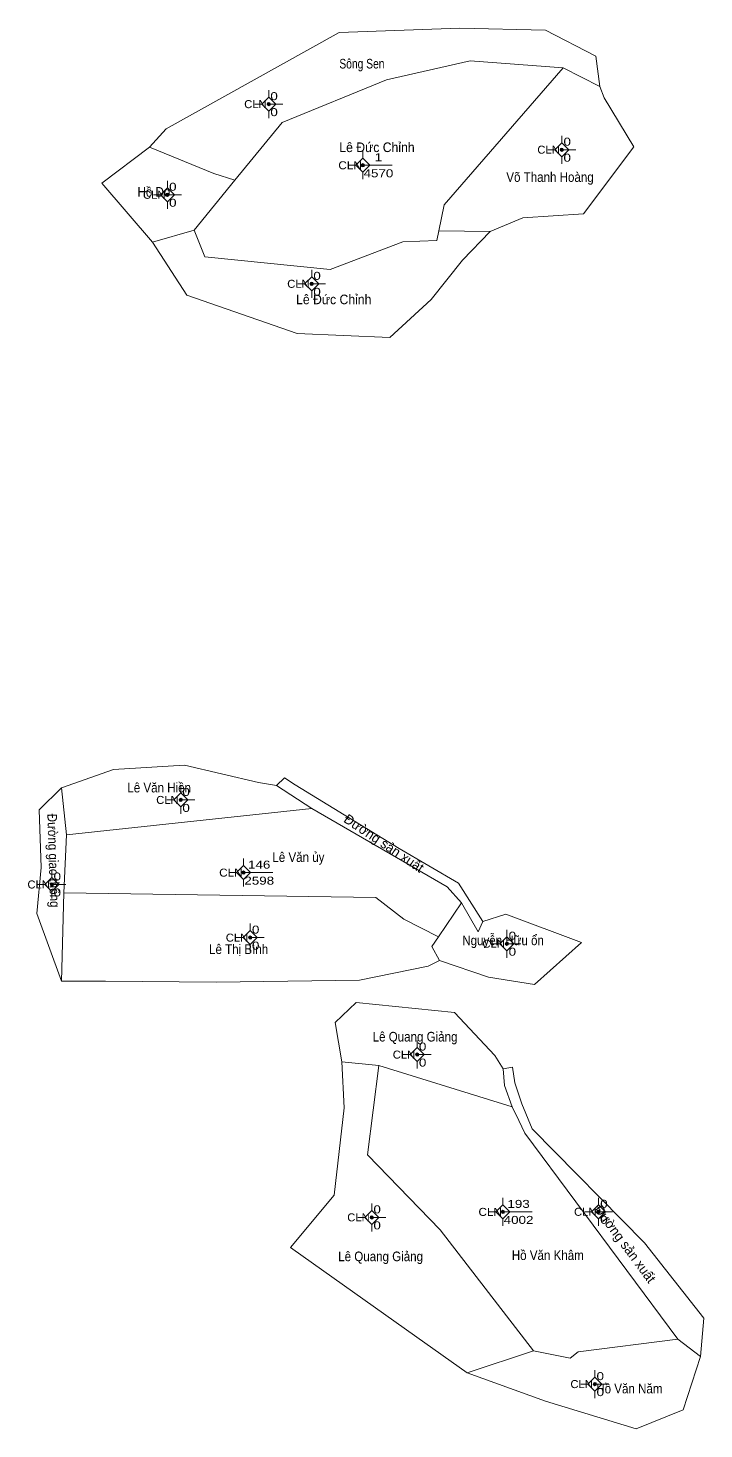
# Model space of a CAD drawing. Header units: metres. Extents: x 534068 to 535011, y 1849208 to 1850034.
# Drawn here: x 534068.2 to 534279.4, y 1849596.1 to 1850033.7 of the extents above; entities that cross this region are included whole.
import ezdxf
from ezdxf.enums import TextEntityAlignment as Align

# ---------------------------------------------------------------- set-up
doc = ezdxf.new("R2010")
doc.units = ezdxf.units.M
for name, color, linetype, lineweight in [('11', 7, 'Continuous', 13), ('13', 7, 'Continuous', 13), ('6', 7, 'Continuous', 13)]:
    doc.layers.add(name, color=color, linetype=linetype, lineweight=lineweight)
doc.layers.add('2', color=7, linetype='Continuous')

msp = doc.modelspace()

# ---------------------------------------------------------------- hatches: boundary and pattern name
at = {"layer": '11'}
for points in [[(534143.964, 1850009.94, 1), (534142.914, 1850009.94, 1)], [(534235.544, 1849995.71, 1), (534234.494, 1849995.71, 1)], [(534173.384, 1849990.84, 1), (534172.334, 1849990.84, 1)], [(534112.324, 1849981.63, 1), (534111.274, 1849981.63, 1)], [(534157.394, 1849953.81, 1), (534156.344, 1849953.81, 1)], [(534116.474, 1849792.59, 1), (534115.424, 1849792.59, 1)], [(534136.134, 1849769.88, 1), (534135.084, 1849769.88, 1)], [(534076.234, 1849766.18, 1), (534075.184, 1849766.18, 1)], [(534138.204, 1849749.58, 1), (534137.154, 1849749.58, 1)], [(534218.404, 1849747.68, 1), (534217.354, 1849747.68, 1)], [(534190.374, 1849713.04, 1), (534189.324, 1849713.04, 1)], [(534176.164, 1849662.19, 1), (534175.114, 1849662.19, 1)], [(534217.164, 1849663.9, 1), (534216.114, 1849663.9, 1)], [(534247.014, 1849663.93, 1), (534245.964, 1849663.93, 1)], [(534245.874, 1849610.11, 1), (534244.824, 1849610.11, 1)]]:
    msp.add_hatch(color=256, dxfattribs=at).paths.add_polyline_path(points)

# ---------------------------------------------------------------- linework, layer by layer
for p, q in [((534143.44, 1850014.32), (534143.44, 1850012.13)), ((534141.25, 1850009.94), (534139.06, 1850009.94)), ((534143.44, 1850007.75), (534143.44, 1850005.56)), ((534147.81, 1850009.94), (534145.63, 1850009.94)), ((534235.02, 1850000.08), (534235.02, 1849997.9)), ((534172.86, 1849995.22), (534172.86, 1849993.03)), ((534232.83, 1849995.71), (534230.64, 1849995.71)), ((534235.02, 1849993.52), (534235.02, 1849991.34)), ((534239.4, 1849995.71), (534237.21, 1849995.71)), ((534170.67, 1849990.84), (534168.48, 1849990.84)), ((534177.24, 1849990.84), (534175.05, 1849990.84)), ((534111.8, 1849986), (534111.8, 1849983.82)), ((534172.86, 1849988.65), (534172.86, 1849986.46)), ((534109.61, 1849981.63), (534107.43, 1849981.63)), ((534116.18, 1849981.63), (534113.99, 1849981.63)), ((534111.8, 1849979.44), (534111.8, 1849977.26)), ((534156.87, 1849958.18), (534156.87, 1849956)), ((534154.68, 1849953.81), (534152.5, 1849953.81)), ((534156.87, 1849951.62), (534156.87, 1849949.44)), ((534161.24, 1849953.81), (534159.06, 1849953.81)), ((534115.95, 1849796.96), (534115.95, 1849794.78)), ((534113.76, 1849792.59), (534111.57, 1849792.59)), ((534120.32, 1849792.59), (534118.14, 1849792.59)), ((534115.95, 1849790.4), (534115.95, 1849788.22)), ((534075.71, 1849770.56), (534075.71, 1849768.37)), ((534135.61, 1849774.26), (534135.61, 1849772.07)), ((534073.52, 1849766.18), (534071.34, 1849766.18)), ((534080.08, 1849766.18), (534077.9, 1849766.18)), ((534133.42, 1849769.88), (534131.24, 1849769.88)), ((534135.61, 1849767.69), (534135.61, 1849765.5)), ((534139.98, 1849769.88), (534137.8, 1849769.88)), ((534075.71, 1849763.99), (534075.71, 1849761.8)), ((534137.68, 1849753.96), (534137.68, 1849751.77)), ((534135.49, 1849749.58), (534133.31, 1849749.58)), ((534142.06, 1849749.58), (534139.87, 1849749.58)), ((534217.88, 1849752.06), (534217.88, 1849749.87)), ((534137.68, 1849747.39), (534137.68, 1849745.2)), ((534215.69, 1849747.68), (534213.5, 1849747.68)), ((534217.88, 1849745.49), (534217.88, 1849743.3)), ((534222.26, 1849747.68), (534220.07, 1849747.68)), ((534189.85, 1849717.42), (534189.85, 1849715.23)), ((534187.66, 1849713.04), (534185.48, 1849713.04)), ((534189.85, 1849710.85), (534189.85, 1849708.66)), ((534194.22, 1849713.04), (534192.04, 1849713.04)), ((534175.64, 1849666.56), (534175.64, 1849664.38)), ((534216.64, 1849668.28), (534216.64, 1849666.09)), ((534246.49, 1849668.3), (534246.49, 1849666.12)), ((534173.45, 1849662.19), (534171.26, 1849662.19)), ((534180.02, 1849662.19), (534177.83, 1849662.19)), ((534214.45, 1849663.9), (534212.26, 1849663.9)), ((534216.64, 1849661.71), (534216.64, 1849659.52)), ((534221.02, 1849663.9), (534218.83, 1849663.9)), ((534244.3, 1849663.93), (534242.12, 1849663.93)), ((534246.49, 1849661.74), (534246.49, 1849659.56)), ((534250.86, 1849663.93), (534248.68, 1849663.93)), ((534175.64, 1849660), (534175.64, 1849657.82)), ((534245.35, 1849614.48), (534245.35, 1849612.3)), ((534243.16, 1849610.11), (534240.98, 1849610.11)), ((534249.72, 1849610.11), (534247.54, 1849610.11)), ((534245.35, 1849607.92), (534245.35, 1849605.74))]:
    msp.add_line(p, q, dxfattribs=at)
for points in [[(534143.44, 1850012.13), (534141.25, 1850009.94), (534143.44, 1850007.75), (534145.63, 1850009.94)], [(534235.02, 1849997.9), (534232.83, 1849995.71), (534235.02, 1849993.52), (534237.21, 1849995.71)], [(534172.86, 1849993.03), (534170.67, 1849990.84), (534172.86, 1849988.65), (534175.05, 1849990.84)], [(534111.8, 1849983.82), (534109.61, 1849981.63), (534111.8, 1849979.44), (534113.99, 1849981.63)], [(534156.87, 1849956), (534154.68, 1849953.81), (534156.87, 1849951.62), (534159.06, 1849953.81)], [(534115.95, 1849794.78), (534113.76, 1849792.59), (534115.95, 1849790.4), (534118.14, 1849792.59)], [(534135.61, 1849772.07), (534133.42, 1849769.88), (534135.61, 1849767.69), (534137.8, 1849769.88)], [(534075.71, 1849768.37), (534073.52, 1849766.18), (534075.71, 1849763.99), (534077.9, 1849766.18)], [(534137.68, 1849751.77), (534135.49, 1849749.58), (534137.68, 1849747.39), (534139.87, 1849749.58)], [(534217.88, 1849749.87), (534215.69, 1849747.68), (534217.88, 1849745.49), (534220.07, 1849747.68)], [(534189.85, 1849715.23), (534187.66, 1849713.04), (534189.85, 1849710.85), (534192.04, 1849713.04)], [(534216.64, 1849666.09), (534214.45, 1849663.9), (534216.64, 1849661.71), (534218.83, 1849663.9)], [(534246.49, 1849666.12), (534244.3, 1849663.93), (534246.49, 1849661.74), (534248.68, 1849663.93)], [(534175.64, 1849664.38), (534173.45, 1849662.19), (534175.64, 1849660), (534177.83, 1849662.19)], [(534245.35, 1849612.3), (534243.16, 1849610.11), (534245.35, 1849607.92), (534247.54, 1849610.11)]]:
    msp.add_lwpolyline(points, close=True, dxfattribs=at)
for centre in [(534143.439, 1850009.94), (534235.019, 1849995.71), (534172.859, 1849990.84), (534111.799, 1849981.63), (534156.869, 1849953.81), (534115.949, 1849792.59), (534135.609, 1849769.88), (534075.709, 1849766.18), (534137.679, 1849749.58), (534217.879, 1849747.68), (534189.849, 1849713.04), (534175.639, 1849662.19), (534216.639, 1849663.9), (534246.489, 1849663.93), (534245.349, 1849610.11)]:
    msp.add_circle(centre, 0.525, dxfattribs=at)
at = {"layer": '13'}
for p, q in [((534144.06, 1850009.94), (534146.19, 1850009.94)), ((534235.64, 1849995.71), (534237.77, 1849995.71)), ((534173.48, 1849990.84), (534181.98, 1849990.84)), ((534112.43, 1849981.63), (534114.55, 1849981.63)), ((534157.5, 1849953.81), (534159.62, 1849953.81)), ((534116.57, 1849792.59), (534118.7, 1849792.59)), ((534076.34, 1849766.18), (534078.46, 1849766.18)), ((534136.24, 1849769.88), (534144.74, 1849769.88)), ((534138.31, 1849749.58), (534140.43, 1849749.58)), ((534218.5, 1849747.68), (534220.63, 1849747.68)), ((534190.48, 1849713.04), (534192.6, 1849713.04)), ((534176.26, 1849662.19), (534178.39, 1849662.19)), ((534217.26, 1849663.9), (534225.76, 1849663.9)), ((534247.12, 1849663.93), (534249.24, 1849663.93)), ((534245.98, 1849610.11), (534248.1, 1849610.11))]:
    msp.add_line(p, q, dxfattribs=at)
at = {"layer": '6'}
for p, q in [((534235.47, 1850021.28), (534246.94, 1850015.49)), ((534132.87, 1849986.17), (534120.13, 1849970.59)), ((534120.13, 1849970.59), (534107.1, 1849966.79)), ((534120.13, 1849970.59), (534123.53, 1849962.24)), ((534196, 1849967.36), (534196.6, 1849970.4)), ((534196.6, 1849970.4), (534212.65, 1849970.15)), ((534078.7, 1849796.41), (534071.78, 1849789.53)), ((534078.7, 1849796.41), (534080.31, 1849781.71)), ((534145.91, 1849797.12), (534148.42, 1849799.47)), ((534145.91, 1849797.12), (534156.9, 1849789.89)), ((534071.78, 1849789.53), (534072.33, 1849771.47)), ((534080.31, 1849781.71), (534156.9, 1849789.89)), ((534080.31, 1849781.71), (534079.47, 1849763.54)), ((534072.33, 1849771.47), (534070.97, 1849757.08)), ((534079.47, 1849763.54), (534078.74, 1849735.95)), ((534070.97, 1849757.08), (534078.74, 1849735.95)), ((534203.66, 1849760.44), (534196.46, 1849749.87)), ((534208.88, 1849751.39), (534203.66, 1849760.44)), ((534208.88, 1849751.39), (534210.3, 1849754.66)), ((534177.87, 1849709.6), (534166.34, 1849710.8)), ((534219.5, 1849696.76), (534177.87, 1849709.6)), ((534219.58, 1849709.11), (534216.7, 1849708.58)), ((534219.5, 1849696.76), (534221.59, 1849692.45)), ((534260.82, 1849654.22), (534279.44, 1849630.74)), ((534278.33, 1849618.76), (534279.44, 1849630.74)), ((534271.26, 1849624.14), (534278.33, 1849618.76)), ((534205.49, 1849613.58), (534226.16, 1849620.45))]:
    msp.add_line(p, q, dxfattribs=at)
for points in [[(534106.19, 1849996.48), (534111.43, 1850002.24), (534165.42, 1850032.31), (534203.16, 1850033.72), (534229.89, 1850033.02), (534245.61, 1850024.97), (534246.94, 1850015.49)], [(534235.47, 1850021.28), (534206.38, 1850023.44), (534180.2, 1850017.56), (534147.6, 1850004.19), (534132.87, 1849986.17)], [(534196.6, 1849970.4), (534198.29, 1849978.47), (534235.47, 1850021.28)], [(534212.65, 1849970.15), (534222.89, 1849974.45), (534241.76, 1849975.67), (534257.48, 1849996.65), (534248.22, 1850011.86), (534246.94, 1850015.49)], [(534107.1, 1849966.79), (534091.34, 1849985.29), (534106.19, 1849996.48)], [(534106.19, 1849996.48), (534126.28, 1849988.26), (534132.87, 1849986.17)], [(534107.1, 1849966.79), (534117.89, 1849950.32), (534152.31, 1849938.26), (534181.31, 1849937.04), (534194.24, 1849948.92), (534204.02, 1849961.16), (534212.65, 1849970.15)], [(534196, 1849967.36), (534185.36, 1849966.93), (534162.65, 1849958.24), (534123.53, 1849962.24)], [(534078.7, 1849796.41), (534094.99, 1849802.08), (534117.18, 1849803.48), (534140.24, 1849798.06), (534145.91, 1849797.12)], [(534210.3, 1849754.66), (534202.78, 1849766.6), (534184.2, 1849777.44), (534151.67, 1849797.28), (534148.42, 1849799.47)], [(534203.66, 1849760.44), (534199.15, 1849765.43), (534156.9, 1849789.89)], [(534079.47, 1849763.54), (534176.88, 1849762.08), (534185.7, 1849755.38), (534196.46, 1849749.87)], [(534196.81, 1849742.47), (534212.15, 1849737.2), (534226.47, 1849734.92), (534241.15, 1849748.04), (534217.56, 1849756.95), (534210.3, 1849754.66)], [(534196.46, 1849749.87), (534194.42, 1849746.78), (534196.81, 1849742.47)], [(534078.74, 1849735.95), (534092.46, 1849735.97), (534127.05, 1849735.62), (534171.78, 1849736.32), (534193.27, 1849740.69), (534196.81, 1849742.47)], [(534216.7, 1849708.58), (534214.06, 1849712.72), (534201.48, 1849726.18), (534170.72, 1849729.33), (534164.26, 1849723.03), (534166.34, 1849710.8)], [(534166.34, 1849710.8), (534167.05, 1849696.45), (534163.9, 1849669.18), (534150.27, 1849652.74), (534189.76, 1849624.77), (534205.49, 1849613.58)], [(534177.87, 1849709.6), (534174.28, 1849681.69), (534196.98, 1849658.28), (534226.16, 1849620.45)], [(534260.82, 1849654.22), (534225.77, 1849689.82), (534222.5, 1849697.66), (534220.32, 1849704.18), (534219.58, 1849709.11)], [(534219.5, 1849696.76), (534217.14, 1849703.36), (534216.7, 1849708.58)], [(534271.26, 1849624.14), (534223.51, 1849688.5), (534221.59, 1849692.45)], [(534226.16, 1849620.45), (534237.64, 1849618.21), (534240.12, 1849620.22), (534271.26, 1849624.14)], [(534205.49, 1849613.58), (534229.95, 1849604.83), (534258.26, 1849596.09), (534272.94, 1849602.04), (534278.33, 1849618.76)]]:
    msp.add_lwpolyline(points, dxfattribs=at)

# ---------------------------------------------------------------- texts
at = {"layer": '13'}
for width, p in [(1.05, (534142.81, 1850008.69)), (1.05, (534234.39, 1849994.46)), (1.1, (534172.56, 1849989.59)), (1.05, (534111.18, 1849980.38)), (1.05, (534156.25, 1849952.56)), (1.05, (534115.32, 1849791.34)), (1.1, (534135.32, 1849768.63)), (1.05, (534075.09, 1849764.93)), (1.05, (534137.06, 1849748.33)), (1.05, (534217.25, 1849746.43)), (1.05, (534189.23, 1849711.79)), (1.1, (534216.34, 1849662.65)), (1.05, (534245.87, 1849662.68)), (1.05, (534175.01, 1849660.94)), (1.05, (534244.73, 1849608.86))]:
    msp.add_text('CLN', height=2.5, dxfattribs=dict(at, width=width)).set_placement(p, align=Align.RIGHT)
at = {"layer": '13', "width": 1.25}
for s, p in [('0', (534145.13, 1850011.19)), ('0', (534145.13, 1850006.19)), ('0', (534236.71, 1849996.96)), ('1', (534177.73, 1849992.09)), ('0', (534236.71, 1849991.96)), ('4570', (534177.73, 1849987.09)), ('0', (534113.49, 1849982.88)), ('0', (534113.49, 1849977.88)), ('0', (534158.56, 1849955.06)), ('0', (534158.56, 1849950.06)), ('0', (534117.64, 1849793.84)), ('0', (534117.64, 1849788.84)), ('146', (534140.475, 1849771.13)), ('0', (534077.4, 1849767.43)), ('2598', (534140.49, 1849766.13)), ('0', (534077.4, 1849762.43)), ('0', (534139.37, 1849750.83)), ('0', (534139.37, 1849745.83)), ('0', (534219.57, 1849748.93)), ('0', (534219.57, 1849743.93)), ('0', (534191.54, 1849714.29)), ('0', (534191.54, 1849709.29)), ('0', (534177.33, 1849663.44)), ('193', (534221.515, 1849665.15)), ('0', (534248.18, 1849665.18)), ('0', (534177.33, 1849658.44)), ('4002', (534221.51, 1849660.15)), ('0', (534248.18, 1849660.18)), ('0', (534247.04, 1849611.36)), ('0', (534247.04, 1849606.36))]:
    msp.add_text(s, height=2.5, dxfattribs=at).set_placement(p, align=Align.CENTER)
at = {"layer": '2'}
for s, width, p in [('Sông Sen', 0.8, (534172.57, 1850021.08)), ('Lê Đức Chỉnh', 0.95, (534177.275, 1849994.97)), ('Võ Thanh Hoàng', 0.9, (534231.34, 1849985.66)), ('Hồ Do', 0.9, (534107.585, 1849981.03)), ('Lê Đức Chỉnh', 0.95, (534163.765, 1849947.44)), ('Lê Văn Hiền', 0.9, (534109.225, 1849794.94)), ('Lê Văn ủy', 0.9, (534152.73, 1849773.22)), ('Nguyễn Hữu ổn', 0.9, (534216.675, 1849747.22)), ('Lê Thị Bình', 0.9, (534134.05, 1849744.47)), ('Lê Quang Giảng', 0.9, (534189.17, 1849717.13)), ('Hồ Văn Khâm', 0.9, (534230.645, 1849648.88)), ('Lê Quang Giảng', 0.9, (534178.41, 1849648.51)), ('Hồ Văn Năm', 0.9, (534256.135, 1849607.21))]:
    msp.add_text(s, height=3, dxfattribs=dict(at, width=width)).set_placement(p, align=Align.CENTER)
at = {"layer": '2', "width": 0.9}
msp.add_text('Đường giao thông', height=3, rotation=271.744, dxfattribs=at).set_placement((534074.731, 1849773.606), align=Align.CENTER)
at = {"layer": '2'}
for rotation, p in [(326.105, (534178.608, 1849777.827)), (306.578, (534253.579, 1849652.994))]:
    msp.add_text('Đường sản xuất', height=3, rotation=rotation, dxfattribs=at).set_placement(p, align=Align.CENTER)

doc.saveas('drawing.dxf')
